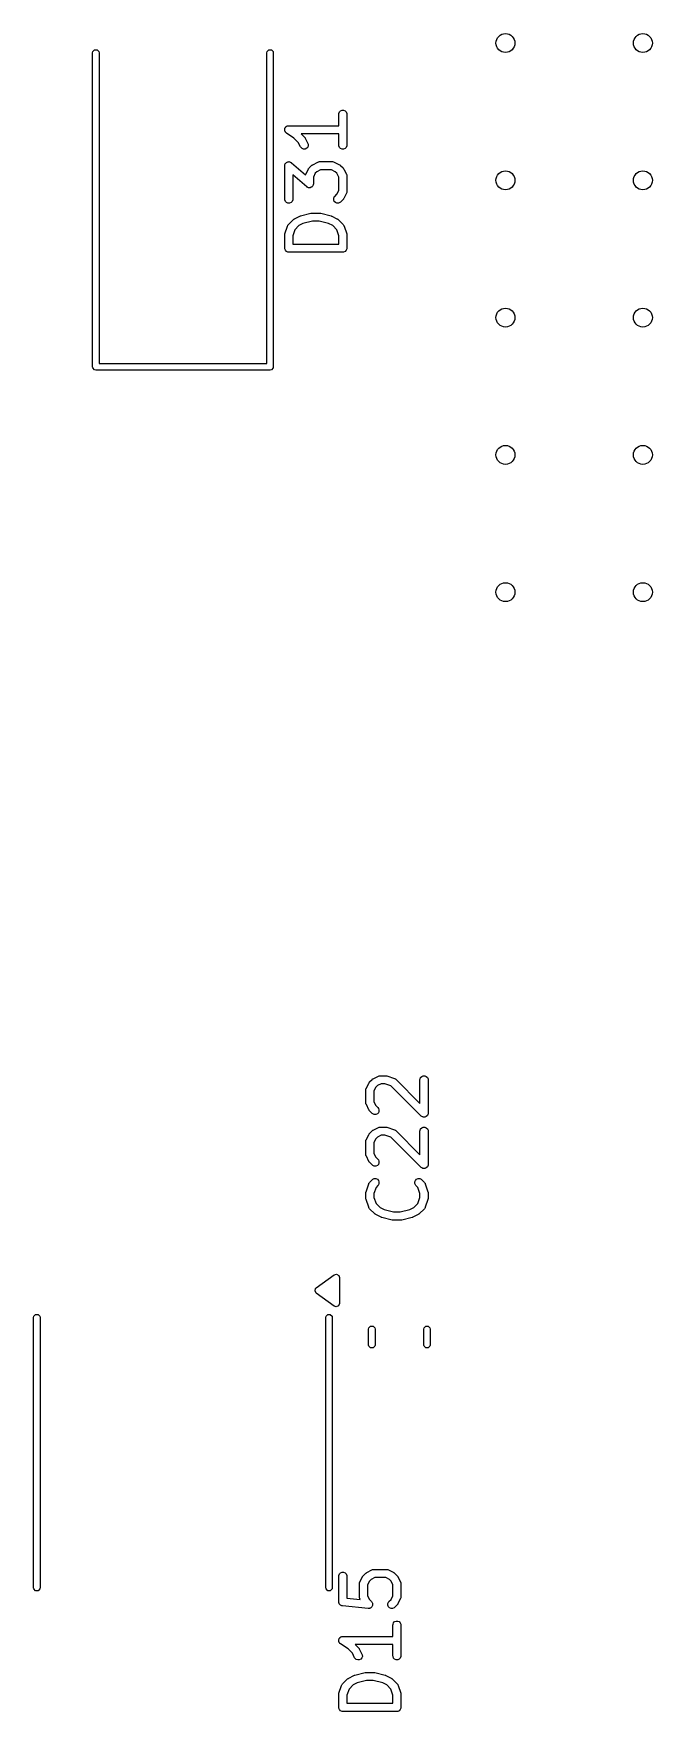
# Model space of a CAD drawing. Extents: x 4.06 to 6.9, y -6.15 to -1.3.
# Drawn here: x 5.049 to 5.499, y -6.035 to -4.813 of the extents above; entities that cross this region are included whole.
import ezdxf

# ---------------------------------------------------------------- set-up
doc = ezdxf.new("R2010")
doc.units = 0
doc.header["$MEASUREMENT"] = 0
doc.layers.add('BLACK', color=7, linetype='CONTINUOUS')

msp = doc.modelspace()

# ---------------------------------------------------------------- linework, layer by layer
at = {"layer": 'BLACK', "linetype": 'CONTINUOUS'}
for p, q in [((5.0917, -4.8268), (5.0919, -4.8259)), ((5.0917, -5.0555), (5.0917, -4.8268)), ((5.0919, -4.8259), (5.0932, -4.8246)), ((5.0932, -4.8246), (5.095, -4.8246)), ((5.095, -4.8246), (5.0963, -4.8259)), ((5.0963, -4.8259), (5.0965, -4.8268)), ((5.0965, -4.8268), (5.0965, -5.0531)), ((5.2185, -4.8268), (5.2187, -4.8259)), ((5.2185, -5.0531), (5.2185, -4.8268)), ((5.2187, -4.8259), (5.22, -4.8246)), ((5.22, -4.8246), (5.2218, -4.8246)), ((5.2218, -4.8246), (5.223, -4.8259)), ((5.223, -4.8259), (5.2232, -4.8268)), ((5.2232, -4.8268), (5.2232, -5.0555)), ((5.2709, -4.871), (5.2714, -4.8699)), ((5.2709, -4.8716), (5.2709, -4.871)), ((5.2709, -4.8799), (5.2709, -4.8716)), ((5.2714, -4.8699), (5.2722, -4.8691)), ((5.2722, -4.8691), (5.2732, -4.8687)), ((5.2732, -4.8687), (5.2744, -4.8687)), ((5.2744, -4.8687), (5.2755, -4.8691)), ((5.2755, -4.8691), (5.2763, -4.8699)), ((5.2763, -4.8699), (5.2767, -4.871)), ((5.2767, -4.871), (5.2768, -4.8716)), ((5.2768, -4.8716), (5.2768, -4.8941)), ((5.2315, -4.8823), (5.2317, -4.882)), ((5.2315, -4.8825), (5.2315, -4.8823)), ((5.2315, -4.8828), (5.2315, -4.8825)), ((5.2315, -4.8831), (5.2315, -4.8828)), ((5.2315, -4.8834), (5.2315, -4.8831)), ((5.2317, -4.8837), (5.2315, -4.8834)), ((5.2317, -4.8817), (5.2319, -4.8815)), ((5.2317, -4.882), (5.2317, -4.8817)), ((5.2317, -4.884), (5.2317, -4.8837)), ((5.2319, -4.8842), (5.2317, -4.884)), ((5.2319, -4.8815), (5.232, -4.8812)), ((5.232, -4.8845), (5.2319, -4.8842)), ((5.232, -4.8812), (5.2322, -4.881)), ((5.2322, -4.8847), (5.232, -4.8845)), ((5.2322, -4.881), (5.2324, -4.8807)), ((5.2324, -4.8849), (5.2322, -4.8847)), ((5.2324, -4.8807), (5.2326, -4.8806)), ((5.2328, -4.8853), (5.2324, -4.8849)), ((5.2326, -4.8806), (5.2328, -4.8804)), ((5.2328, -4.8804), (5.2331, -4.8803)), ((5.2382, -4.8889), (5.2328, -4.8853)), ((5.2328, -4.8853), (5.2328, -4.8853)), ((5.2328, -4.8853), (5.2328, -4.8853)), ((5.2328, -4.8853), (5.2328, -4.8853)), ((5.2331, -4.8803), (5.2333, -4.8801)), ((5.2333, -4.8801), (5.2336, -4.88)), ((5.2336, -4.88), (5.2339, -4.8799)), ((5.2339, -4.8799), (5.2344, -4.8799)), ((5.2344, -4.8799), (5.2344, -4.8799)), ((5.2344, -4.8799), (5.2344, -4.8799)), ((5.2344, -4.8799), (5.2344, -4.8799)), ((5.2344, -4.8799), (5.2709, -4.8799)), ((5.2709, -4.8858), (5.2434, -4.8858)), ((5.2434, -4.8858), (5.2459, -4.8882)), ((5.2459, -4.8882), (5.2461, -4.8885)), ((5.2461, -4.8885), (5.2461, -4.8885)), ((5.2461, -4.8885), (5.2462, -4.8886)), ((5.2462, -4.8886), (5.2463, -4.8887)), ((5.2463, -4.8887), (5.2463, -4.8888)), ((5.2463, -4.8888), (5.2465, -4.889)), ((5.2709, -4.8941), (5.2709, -4.8858)), ((5.2414, -4.8921), (5.2382, -4.8889)), ((5.243, -4.8954), (5.2414, -4.8921)), ((5.2434, -4.8959), (5.243, -4.8954)), ((5.2442, -4.8966), (5.2434, -4.8959)), ((5.2453, -4.897), (5.2442, -4.8966)), ((5.2465, -4.8969), (5.2453, -4.897)), ((5.2465, -4.889), (5.2483, -4.8928)), ((5.2475, -4.8964), (5.2465, -4.8969)), ((5.2483, -4.8955), (5.2475, -4.8964)), ((5.2483, -4.8928), (5.2485, -4.8933)), ((5.2486, -4.8944), (5.2483, -4.8955)), ((5.2485, -4.8933), (5.2486, -4.8944)), ((5.2709, -4.8947), (5.2709, -4.8941)), ((5.2714, -4.8957), (5.2709, -4.8947)), ((5.2722, -4.8965), (5.2714, -4.8957)), ((5.2732, -4.897), (5.2722, -4.8965)), ((5.2744, -4.897), (5.2732, -4.897)), ((5.2755, -4.8965), (5.2744, -4.897)), ((5.2763, -4.8957), (5.2755, -4.8965)), ((5.2767, -4.8947), (5.2763, -4.8957)), ((5.2768, -4.8941), (5.2767, -4.8947)), ((5.2315, -4.9085), (5.2317, -4.9081)), ((5.2315, -4.9086), (5.2315, -4.9085)), ((5.2315, -4.9087), (5.2315, -4.9086)), ((5.2315, -4.9088), (5.2315, -4.9087)), ((5.2315, -4.9091), (5.2315, -4.9088)), ((5.2315, -4.9334), (5.2315, -4.9091)), ((5.2317, -4.9081), (5.2319, -4.9076)), ((5.2319, -4.9075), (5.232, -4.9074)), ((5.2319, -4.9076), (5.2319, -4.9075)), ((5.232, -4.9074), (5.2323, -4.9071)), ((5.2323, -4.9071), (5.2326, -4.9067)), ((5.2326, -4.9067), (5.2327, -4.9067)), ((5.2327, -4.9067), (5.2328, -4.9066)), ((5.2328, -4.9066), (5.2332, -4.9064)), ((5.2332, -4.9064), (5.2337, -4.9062)), ((5.2337, -4.9062), (5.2338, -4.9062)), ((5.2338, -4.9062), (5.2339, -4.9062)), ((5.2339, -4.9062), (5.2343, -4.9062)), ((5.2343, -4.9062), (5.2348, -4.9061)), ((5.2348, -4.9061), (5.2349, -4.9062)), ((5.2349, -4.9062), (5.235, -4.9062)), ((5.235, -4.9062), (5.2355, -4.9064)), ((5.2355, -4.9064), (5.2359, -4.9065)), ((5.2359, -4.9065), (5.236, -4.9066)), ((5.236, -4.9066), (5.2361, -4.9066)), ((5.2361, -4.9066), (5.2361, -4.9067)), ((5.2361, -4.9067), (5.2364, -4.9069)), ((5.2364, -4.9069), (5.2466, -4.9158)), ((5.2468, -4.9153), (5.2487, -4.9115)), ((5.2487, -4.9115), (5.2488, -4.9113)), ((5.2488, -4.9113), (5.2489, -4.9112)), ((5.2489, -4.9111), (5.249, -4.911)), ((5.2489, -4.9112), (5.2489, -4.9111)), ((5.249, -4.911), (5.2492, -4.9107)), ((5.249, -4.911), (5.249, -4.911)), ((5.2492, -4.9107), (5.2511, -4.9089)), ((5.2511, -4.9089), (5.2513, -4.9087)), ((5.2513, -4.9087), (5.2514, -4.9086)), ((5.2514, -4.9086), (5.2515, -4.9086)), ((5.2515, -4.9086), (5.2515, -4.9085)), ((5.2515, -4.9085), (5.2516, -4.9085)), ((5.2516, -4.9085), (5.2519, -4.9083)), ((5.2519, -4.9083), (5.2556, -4.9064)), ((5.2576, -4.912), (5.2549, -4.9134)), ((5.2556, -4.9064), (5.2562, -4.9062)), ((5.2562, -4.9062), (5.2563, -4.9062)), ((5.2563, -4.9062), (5.2564, -4.9062)), ((5.2564, -4.9062), (5.2569, -4.9061)), ((5.2569, -4.9061), (5.2663, -4.9061)), ((5.2656, -4.912), (5.2576, -4.912)), ((5.2683, -4.9134), (5.2656, -4.912)), ((5.2663, -4.9061), (5.2669, -4.9062)), ((5.2669, -4.9062), (5.267, -4.9062)), ((5.267, -4.9062), (5.2671, -4.9062)), ((5.2671, -4.9062), (5.2676, -4.9064)), ((5.2676, -4.9064), (5.2714, -4.9083)), ((5.2714, -4.9083), (5.2716, -4.9085)), ((5.2716, -4.9085), (5.2717, -4.9085)), ((5.2717, -4.9085), (5.2718, -4.9086)), ((5.2718, -4.9086), (5.2719, -4.9086)), ((5.2719, -4.9086), (5.2719, -4.9087)), ((5.2719, -4.9087), (5.2722, -4.9089)), ((5.2722, -4.9089), (5.274, -4.9107)), ((5.274, -4.9107), (5.2742, -4.911)), ((5.2742, -4.911), (5.2743, -4.911)), ((5.2743, -4.911), (5.2743, -4.9111)), ((5.2743, -4.9111), (5.2744, -4.9112)), ((5.2744, -4.9112), (5.2744, -4.9113)), ((5.2744, -4.9113), (5.2746, -4.9115)), ((5.2746, -4.9115), (5.2765, -4.9153)), ((5.2475, -4.9244), (5.2374, -4.9156)), ((5.2374, -4.9156), (5.2374, -4.9334)), ((5.2466, -4.9158), (5.2468, -4.9153)), ((5.2477, -4.9246), (5.2475, -4.9244)), ((5.2478, -4.9247), (5.2477, -4.9246)), ((5.2479, -4.9247), (5.2478, -4.9247)), ((5.248, -4.9248), (5.2479, -4.9247)), ((5.2484, -4.9249), (5.248, -4.9248)), ((5.2489, -4.9251), (5.2484, -4.9249)), ((5.249, -4.9251), (5.2489, -4.9251)), ((5.2491, -4.9251), (5.249, -4.9251)), ((5.2495, -4.9251), (5.2491, -4.9251)), ((5.25, -4.9251), (5.2495, -4.9251)), ((5.2501, -4.9251), (5.25, -4.9251)), ((5.2502, -4.925), (5.2501, -4.9251)), ((5.2506, -4.9248), (5.2502, -4.925)), ((5.2511, -4.9247), (5.2506, -4.9248)), ((5.2512, -4.9246), (5.2511, -4.9247)), ((5.2516, -4.9242), (5.2512, -4.9245)), ((5.2512, -4.9245), (5.2512, -4.9246)), ((5.2519, -4.9238), (5.2516, -4.9242)), ((5.252, -4.9237), (5.2519, -4.9237)), ((5.2519, -4.9237), (5.2519, -4.9238)), ((5.2522, -4.9232), (5.252, -4.9237)), ((5.2523, -4.9228), (5.2522, -4.9232)), ((5.2524, -4.9226), (5.2523, -4.9226)), ((5.2523, -4.9226), (5.2523, -4.9228)), ((5.2537, -4.9146), (5.2524, -4.9173)), ((5.2524, -4.9173), (5.2524, -4.9222)), ((5.2524, -4.9222), (5.2524, -4.9225)), ((5.2524, -4.9225), (5.2524, -4.9226)), ((5.2549, -4.9134), (5.2537, -4.9146)), ((5.2695, -4.9146), (5.2683, -4.9134)), ((5.2709, -4.9173), (5.2695, -4.9146)), ((5.2709, -4.9271), (5.2709, -4.9173)), ((5.2765, -4.9153), (5.2767, -4.9158)), ((5.2767, -4.9158), (5.2767, -4.9159)), ((5.2767, -4.9159), (5.2767, -4.916)), ((5.2767, -4.916), (5.2768, -4.9166)), ((5.2768, -4.9166), (5.2768, -4.9278)), ((5.2315, -4.934), (5.2315, -4.9334)), ((5.232, -4.9351), (5.2315, -4.934)), ((5.2328, -4.9359), (5.232, -4.9351)), ((5.2339, -4.9363), (5.2328, -4.9359)), ((5.235, -4.9363), (5.2339, -4.9363)), ((5.2361, -4.9359), (5.235, -4.9363)), ((5.2369, -4.9351), (5.2361, -4.9359)), ((5.2373, -4.934), (5.2369, -4.9351)), ((5.2374, -4.9334), (5.2373, -4.934)), ((5.2672, -4.9329), (5.2676, -4.9318)), ((5.2672, -4.934), (5.2672, -4.9329)), ((5.2676, -4.9351), (5.2672, -4.934)), ((5.2676, -4.9318), (5.268, -4.9314)), ((5.2684, -4.9359), (5.2676, -4.9351)), ((5.268, -4.9314), (5.2695, -4.9298)), ((5.2695, -4.9363), (5.2684, -4.9359)), ((5.2695, -4.9298), (5.2709, -4.9271)), ((5.2706, -4.9363), (5.2695, -4.9363)), ((5.2717, -4.9359), (5.2706, -4.9363)), ((5.2722, -4.9355), (5.2717, -4.9359)), ((5.274, -4.9337), (5.2722, -4.9355)), ((5.2742, -4.9334), (5.274, -4.9337)), ((5.2743, -4.9334), (5.2742, -4.9334)), ((5.2744, -4.9332), (5.2743, -4.9333)), ((5.2743, -4.9333), (5.2743, -4.9334)), ((5.2746, -4.9329), (5.2744, -4.9331)), ((5.2744, -4.9331), (5.2744, -4.9332)), ((5.2765, -4.9291), (5.2746, -4.9329)), ((5.2767, -4.9286), (5.2765, -4.9291)), ((5.2768, -4.9278), (5.2767, -4.9284)), ((5.2767, -4.9284), (5.2767, -4.9285)), ((5.2767, -4.9285), (5.2767, -4.9286)), ((5.2342, -4.952), (5.238, -4.9482)), ((5.238, -4.9482), (5.2382, -4.948)), ((5.2382, -4.948), (5.2383, -4.948)), ((5.2383, -4.948), (5.2383, -4.9479)), ((5.2383, -4.9479), (5.2384, -4.9479)), ((5.2384, -4.9479), (5.2385, -4.9478)), ((5.2385, -4.9478), (5.2387, -4.9477)), ((5.2387, -4.9477), (5.2425, -4.9458)), ((5.2425, -4.9458), (5.2425, -4.9458)), ((5.2425, -4.9458), (5.2426, -4.9458)), ((5.2426, -4.9458), (5.2428, -4.9457)), ((5.2428, -4.9457), (5.243, -4.9456)), ((5.243, -4.9456), (5.2431, -4.9456)), ((5.2431, -4.9456), (5.2506, -4.9437)), ((5.2431, -4.9456), (5.2431, -4.9456)), ((5.2517, -4.9495), (5.2448, -4.9512)), ((5.2506, -4.9437), (5.2507, -4.9437)), ((5.2507, -4.9437), (5.2507, -4.9437)), ((5.2507, -4.9437), (5.251, -4.9437)), ((5.251, -4.9437), (5.2512, -4.9436)), ((5.2512, -4.9436), (5.2512, -4.9436)), ((5.2512, -4.9436), (5.2513, -4.9436)), ((5.2513, -4.9436), (5.2569, -4.9436)), ((5.2566, -4.9495), (5.2517, -4.9495)), ((5.2634, -4.9512), (5.2566, -4.9495)), ((5.2569, -4.9436), (5.257, -4.9436)), ((5.257, -4.9436), (5.2571, -4.9436)), ((5.2571, -4.9436), (5.2573, -4.9437)), ((5.2573, -4.9437), (5.2575, -4.9437)), ((5.2575, -4.9437), (5.2576, -4.9437)), ((5.2576, -4.9437), (5.2577, -4.9437)), ((5.2577, -4.9437), (5.2652, -4.9456)), ((5.2652, -4.9456), (5.2652, -4.9456)), ((5.2652, -4.9456), (5.2652, -4.9456)), ((5.2652, -4.9456), (5.2655, -4.9457)), ((5.2655, -4.9457), (5.2657, -4.9458)), ((5.2657, -4.9458), (5.2657, -4.9458)), ((5.2657, -4.9458), (5.2658, -4.9458)), ((5.2658, -4.9458), (5.2695, -4.9477)), ((5.2695, -4.9477), (5.2698, -4.9478)), ((5.2698, -4.9478), (5.2698, -4.9479)), ((5.2698, -4.9479), (5.2699, -4.9479)), ((5.2699, -4.9479), (5.27, -4.948)), ((5.27, -4.948), (5.27, -4.948)), ((5.27, -4.948), (5.2703, -4.9482)), ((5.2703, -4.9482), (5.274, -4.952)), ((5.2315, -4.9591), (5.2316, -4.959)), ((5.2315, -4.9592), (5.2315, -4.9591)), ((5.2315, -4.9593), (5.2315, -4.9592)), ((5.2315, -4.9594), (5.2315, -4.9593)), ((5.2315, -4.9597), (5.2315, -4.9594)), ((5.2315, -4.9691), (5.2315, -4.9597)), ((5.2316, -4.9588), (5.2335, -4.9531)), ((5.2316, -4.959), (5.2316, -4.9588)), ((5.2335, -4.9531), (5.2338, -4.9526)), ((5.2338, -4.9525), (5.2339, -4.9524)), ((5.2338, -4.9526), (5.2338, -4.9525)), ((5.2339, -4.9524), (5.2342, -4.952)), ((5.2389, -4.9557), (5.2374, -4.9602)), ((5.2374, -4.9602), (5.2374, -4.9661)), ((5.2418, -4.9527), (5.2389, -4.9557)), ((5.2448, -4.9512), (5.2418, -4.9527)), ((5.2664, -4.9527), (5.2634, -4.9512)), ((5.2694, -4.9557), (5.2664, -4.9527)), ((5.2709, -4.9602), (5.2694, -4.9557)), ((5.2709, -4.9661), (5.2709, -4.9602)), ((5.274, -4.952), (5.2744, -4.9524)), ((5.2744, -4.9524), (5.2744, -4.9525)), ((5.2744, -4.9525), (5.2745, -4.9526)), ((5.2745, -4.9526), (5.2747, -4.9531)), ((5.2747, -4.9531), (5.2766, -4.9588)), ((5.2766, -4.9588), (5.2767, -4.959)), ((5.2767, -4.959), (5.2767, -4.9591)), ((5.2767, -4.9591), (5.2767, -4.9592)), ((5.2767, -4.9592), (5.2767, -4.9593)), ((5.2767, -4.9593), (5.2767, -4.9594)), ((5.2767, -4.9594), (5.2768, -4.9597)), ((5.2768, -4.9597), (5.2768, -4.9691)), ((5.2315, -4.9696), (5.2315, -4.9691)), ((5.232, -4.9707), (5.2315, -4.9696)), ((5.2328, -4.9715), (5.232, -4.9707)), ((5.2339, -4.972), (5.2328, -4.9715)), ((5.2344, -4.972), (5.2339, -4.972)), ((5.2738, -4.972), (5.2344, -4.972)), ((5.2374, -4.9661), (5.2709, -4.9661)), ((5.2744, -4.972), (5.2738, -4.972)), ((5.2755, -4.9715), (5.2744, -4.972)), ((5.2763, -4.9707), (5.2755, -4.9715)), ((5.2767, -4.9696), (5.2763, -4.9707)), ((5.2768, -4.9691), (5.2767, -4.9696)), ((5.0919, -5.0564), (5.0917, -5.0555)), ((5.0932, -5.0577), (5.0919, -5.0564)), ((5.0941, -5.0579), (5.0932, -5.0577)), ((5.2209, -5.0579), (5.0941, -5.0579)), ((5.0965, -5.0531), (5.2185, -5.0531)), ((5.2218, -5.0577), (5.2209, -5.0579)), ((5.223, -5.0564), (5.2218, -5.0577)), ((5.2232, -5.0555), (5.223, -5.0564)), ((5.2959, -5.5741), (5.2997, -5.5722)), ((5.2997, -5.5722), (5.3002, -5.572)), ((5.3002, -5.572), (5.3003, -5.572)), ((5.3003, -5.572), (5.3004, -5.5719)), ((5.3004, -5.5719), (5.301, -5.5719)), ((5.301, -5.5719), (5.3047, -5.5719)), ((5.3047, -5.5719), (5.305, -5.5719)), ((5.305, -5.5719), (5.3051, -5.5719)), ((5.3051, -5.5719), (5.3052, -5.5719)), ((5.3052, -5.5719), (5.3053, -5.5719)), ((5.3053, -5.5719), (5.3054, -5.572)), ((5.3054, -5.572), (5.3057, -5.572)), ((5.3057, -5.572), (5.3113, -5.5739)), ((5.33, -5.5743), (5.3304, -5.5732)), ((5.3304, -5.5732), (5.3312, -5.5724)), ((5.3312, -5.5724), (5.3323, -5.5719)), ((5.3323, -5.5719), (5.3334, -5.5719)), ((5.3334, -5.5719), (5.3345, -5.5724)), ((5.3345, -5.5724), (5.3353, -5.5732)), ((5.3353, -5.5732), (5.3358, -5.5743)), ((5.2905, -5.5823), (5.2906, -5.5817)), ((5.2905, -5.5917), (5.2905, -5.5823)), ((5.2906, -5.5815), (5.2909, -5.581)), ((5.2906, -5.5817), (5.2906, -5.5815)), ((5.2906, -5.5817), (5.2906, -5.5817)), ((5.2909, -5.581), (5.2927, -5.5773)), ((5.2927, -5.5773), (5.2929, -5.577)), ((5.2929, -5.577), (5.2929, -5.5769)), ((5.2929, -5.5769), (5.293, -5.5769)), ((5.293, -5.5768), (5.2931, -5.5767)), ((5.293, -5.5769), (5.293, -5.5768)), ((5.2931, -5.5767), (5.2933, -5.5765)), ((5.2933, -5.5765), (5.2952, -5.5746)), ((5.2952, -5.5746), (5.2954, -5.5744)), ((5.2954, -5.5744), (5.2955, -5.5743)), ((5.2954, -5.5744), (5.2954, -5.5744)), ((5.2955, -5.5743), (5.2956, -5.5742)), ((5.2956, -5.5742), (5.2957, -5.5742)), ((5.2957, -5.5742), (5.2959, -5.5741)), ((5.2978, -5.5803), (5.2964, -5.583)), ((5.2964, -5.583), (5.2964, -5.591)), ((5.299, -5.5791), (5.2978, -5.5803)), ((5.3017, -5.5778), (5.299, -5.5791)), ((5.3043, -5.5778), (5.3017, -5.5778)), ((5.3088, -5.5793), (5.3043, -5.5778)), ((5.3308, -5.6013), (5.3088, -5.5793)), ((5.3113, -5.5739), (5.3118, -5.5741)), ((5.3118, -5.5741), (5.3119, -5.5742)), ((5.3119, -5.5742), (5.312, -5.5742)), ((5.312, -5.5742), (5.3125, -5.5746)), ((5.3125, -5.5746), (5.3299, -5.5921)), ((5.3299, -5.5748), (5.33, -5.5743)), ((5.3299, -5.5921), (5.3299, -5.5748)), ((5.3358, -5.5743), (5.3358, -5.5748)), ((5.3358, -5.5748), (5.3358, -5.5992)), ((5.2906, -5.5923), (5.2905, -5.5917)), ((5.2906, -5.5924), (5.2906, -5.5923)), ((5.2906, -5.5925), (5.2906, -5.5924)), ((5.2909, -5.593), (5.2906, -5.5925)), ((5.2927, -5.5968), (5.2909, -5.593)), ((5.2929, -5.597), (5.2927, -5.5968)), ((5.2929, -5.5971), (5.2929, -5.597)), ((5.293, -5.5972), (5.2929, -5.5971)), ((5.293, -5.5973), (5.293, -5.5972)), ((5.2931, -5.5973), (5.293, -5.5973)), ((5.2933, -5.5975), (5.2931, -5.5973)), ((5.2952, -5.5994), (5.2933, -5.5975)), ((5.2964, -5.591), (5.2978, -5.5937)), ((5.2978, -5.5937), (5.2993, -5.5952)), ((5.2993, -5.5952), (5.2997, -5.5957)), ((5.2997, -5.5957), (5.3001, -5.5967)), ((5.3001, -5.5967), (5.3001, -5.5979)), ((5.2956, -5.5998), (5.2952, -5.5994)), ((5.2967, -5.6002), (5.2956, -5.5998)), ((5.2959, -5.6116), (5.2997, -5.6097)), ((5.2978, -5.6002), (5.2967, -5.6002)), ((5.2989, -5.5998), (5.2978, -5.6002)), ((5.2997, -5.599), (5.2989, -5.5998)), ((5.3001, -5.5979), (5.2997, -5.599)), ((5.2997, -5.6097), (5.3002, -5.6095)), ((5.3002, -5.6095), (5.3003, -5.6095)), ((5.3003, -5.6095), (5.3004, -5.6094)), ((5.3004, -5.6094), (5.301, -5.6094)), ((5.301, -5.6094), (5.3047, -5.6094)), ((5.3047, -5.6094), (5.305, -5.6094)), ((5.305, -5.6094), (5.3051, -5.6094)), ((5.3051, -5.6094), (5.3052, -5.6094)), ((5.3052, -5.6094), (5.3053, -5.6094)), ((5.3053, -5.6094), (5.3054, -5.6095)), ((5.3054, -5.6095), (5.3057, -5.6095)), ((5.3057, -5.6095), (5.3113, -5.6114)), ((5.3304, -5.6107), (5.3312, -5.6099)), ((5.3312, -5.6017), (5.3308, -5.6013)), ((5.332, -5.602), (5.3312, -5.6017)), ((5.3312, -5.6099), (5.3323, -5.6094)), ((5.3323, -5.6021), (5.332, -5.602)), ((5.3334, -5.6021), (5.3323, -5.6021)), ((5.3323, -5.6021), (5.3323, -5.6021)), ((5.3323, -5.6094), (5.3334, -5.6094)), ((5.3345, -5.6017), (5.3334, -5.6021)), ((5.3334, -5.6094), (5.3345, -5.6099)), ((5.3353, -5.6008), (5.3345, -5.6017)), ((5.3345, -5.6099), (5.3353, -5.6107)), ((5.3356, -5.6001), (5.3353, -5.6008)), ((5.3358, -5.5998), (5.3356, -5.6001)), ((5.3358, -5.5992), (5.3358, -5.5998)), ((5.2905, -5.6198), (5.2906, -5.6192)), ((5.2905, -5.6292), (5.2905, -5.6198)), ((5.2906, -5.619), (5.2909, -5.6185)), ((5.2906, -5.6191), (5.2906, -5.619)), ((5.2906, -5.6192), (5.2906, -5.6191)), ((5.2909, -5.6185), (5.2927, -5.6148)), ((5.2927, -5.6148), (5.2929, -5.6145)), ((5.2929, -5.6144), (5.293, -5.6143)), ((5.2929, -5.6145), (5.2929, -5.6144)), ((5.293, -5.6143), (5.2931, -5.6142)), ((5.293, -5.6143), (5.293, -5.6143)), ((5.2931, -5.6142), (5.2933, -5.614)), ((5.2933, -5.614), (5.2952, -5.6121)), ((5.2952, -5.6121), (5.2954, -5.6119)), ((5.2954, -5.6119), (5.2955, -5.6118)), ((5.2954, -5.6119), (5.2954, -5.6119)), ((5.2955, -5.6118), (5.2956, -5.6117)), ((5.2956, -5.6117), (5.2957, -5.6117)), ((5.2957, -5.6117), (5.2959, -5.6116)), ((5.2978, -5.6178), (5.2964, -5.6205)), ((5.2964, -5.6205), (5.2964, -5.6285)), ((5.299, -5.6166), (5.2978, -5.6178)), ((5.3017, -5.6153), (5.299, -5.6166)), ((5.3043, -5.6153), (5.3017, -5.6153)), ((5.3088, -5.6168), (5.3043, -5.6153)), ((5.3308, -5.6388), (5.3088, -5.6168)), ((5.3113, -5.6114), (5.3118, -5.6116)), ((5.3118, -5.6116), (5.3119, -5.6117)), ((5.3119, -5.6117), (5.312, -5.6117)), ((5.312, -5.6117), (5.3125, -5.6121)), ((5.3125, -5.6121), (5.3299, -5.6296)), ((5.3299, -5.6123), (5.33, -5.6117)), ((5.3299, -5.6296), (5.3299, -5.6123)), ((5.33, -5.6117), (5.3304, -5.6107)), ((5.3353, -5.6107), (5.3358, -5.6117)), ((5.3358, -5.6117), (5.3358, -5.6123)), ((5.3358, -5.6123), (5.3358, -5.6367)), ((5.2906, -5.6298), (5.2905, -5.6292)), ((5.2906, -5.6299), (5.2906, -5.6298)), ((5.2906, -5.63), (5.2906, -5.6299)), ((5.2909, -5.6305), (5.2906, -5.63)), ((5.2927, -5.6343), (5.2909, -5.6305)), ((5.2929, -5.6345), (5.2927, -5.6343)), ((5.2964, -5.6285), (5.2978, -5.6312)), ((5.2978, -5.6312), (5.2993, -5.6327)), ((5.2993, -5.6327), (5.2997, -5.6332)), ((5.2997, -5.6332), (5.3001, -5.6342)), ((5.3001, -5.6342), (5.3001, -5.6354)), ((5.2929, -5.6346), (5.2929, -5.6345)), ((5.293, -5.6347), (5.2929, -5.6346)), ((5.293, -5.6348), (5.293, -5.6347)), ((5.2931, -5.6348), (5.293, -5.6348)), ((5.2933, -5.635), (5.2931, -5.6348)), ((5.2952, -5.6369), (5.2933, -5.635)), ((5.2956, -5.6373), (5.2952, -5.6369)), ((5.2967, -5.6377), (5.2956, -5.6373)), ((5.2978, -5.6377), (5.2967, -5.6377)), ((5.2989, -5.6373), (5.2978, -5.6377)), ((5.2997, -5.6365), (5.2989, -5.6373)), ((5.3001, -5.6354), (5.2997, -5.6365)), ((5.3312, -5.6391), (5.3308, -5.6388)), ((5.332, -5.6395), (5.3312, -5.6391)), ((5.3323, -5.6396), (5.332, -5.6395)), ((5.3334, -5.6396), (5.3323, -5.6396)), ((5.3323, -5.6396), (5.3323, -5.6396)), ((5.3345, -5.6391), (5.3334, -5.6396)), ((5.3353, -5.6383), (5.3345, -5.6391)), ((5.3356, -5.6376), (5.3353, -5.6383)), ((5.3358, -5.6373), (5.3356, -5.6376)), ((5.3358, -5.6367), (5.3358, -5.6373)), ((5.2905, -5.6573), (5.2906, -5.657)), ((5.2905, -5.6611), (5.2905, -5.6573)), ((5.2906, -5.6567), (5.2907, -5.6564)), ((5.2906, -5.6568), (5.2906, -5.6567)), ((5.2906, -5.6567), (5.2906, -5.6567)), ((5.2906, -5.6569), (5.2906, -5.6568)), ((5.2906, -5.657), (5.2906, -5.6569)), ((5.2907, -5.6564), (5.2926, -5.6508)), ((5.2926, -5.6508), (5.2928, -5.6502)), ((5.2928, -5.6502), (5.2929, -5.6501)), ((5.2929, -5.6501), (5.2933, -5.6496)), ((5.2929, -5.6501), (5.2929, -5.6501)), ((5.2933, -5.6496), (5.2952, -5.6477)), ((5.2952, -5.6477), (5.2956, -5.6474)), ((5.2956, -5.6474), (5.2967, -5.6469)), ((5.298, -5.6533), (5.2964, -5.6578)), ((5.2964, -5.6578), (5.2964, -5.6606)), ((5.2967, -5.6469), (5.2978, -5.6469)), ((5.2978, -5.6469), (5.2989, -5.6474)), ((5.2993, -5.6519), (5.298, -5.6533)), ((5.2989, -5.6474), (5.2997, -5.6482)), ((5.2997, -5.6515), (5.2993, -5.6519)), ((5.2997, -5.6482), (5.3001, -5.6492)), ((5.3001, -5.6504), (5.2997, -5.6515)), ((5.3001, -5.6492), (5.3001, -5.6504)), ((5.3262, -5.6492), (5.3267, -5.6482)), ((5.3262, -5.6504), (5.3262, -5.6492)), ((5.3267, -5.6515), (5.3262, -5.6504)), ((5.3267, -5.6482), (5.3275, -5.6474)), ((5.327, -5.6519), (5.3267, -5.6515)), ((5.3284, -5.6533), (5.327, -5.6519)), ((5.3275, -5.6474), (5.3285, -5.6469)), ((5.3299, -5.6578), (5.3284, -5.6533)), ((5.3285, -5.6469), (5.3297, -5.6469)), ((5.3297, -5.6469), (5.3308, -5.6474)), ((5.3299, -5.6606), (5.3299, -5.6578)), ((5.3308, -5.6474), (5.3312, -5.6477)), ((5.3312, -5.6477), (5.3331, -5.6496)), ((5.3331, -5.6496), (5.3334, -5.6501)), ((5.3334, -5.6501), (5.3335, -5.6501)), ((5.3335, -5.6501), (5.3336, -5.6502)), ((5.3336, -5.6502), (5.3338, -5.6508)), ((5.3338, -5.6508), (5.3357, -5.6564)), ((5.3357, -5.6564), (5.3357, -5.6567)), ((5.3357, -5.6567), (5.3358, -5.6567)), ((5.3358, -5.6567), (5.3358, -5.6568)), ((5.3358, -5.6568), (5.3358, -5.6569)), ((5.3358, -5.6569), (5.3358, -5.657)), ((5.3358, -5.657), (5.3358, -5.6573)), ((5.3358, -5.6573), (5.3358, -5.6611)), ((5.2906, -5.6614), (5.2905, -5.6611)), ((5.2906, -5.6615), (5.2906, -5.6614)), ((5.2906, -5.6614), (5.2906, -5.6614)), ((5.2906, -5.6616), (5.2906, -5.6615)), ((5.2906, -5.6617), (5.2906, -5.6616)), ((5.2907, -5.662), (5.2906, -5.6617)), ((5.2926, -5.6676), (5.2907, -5.662)), ((5.2928, -5.6682), (5.2926, -5.6676)), ((5.2929, -5.6682), (5.2928, -5.6682)), ((5.2929, -5.6683), (5.2929, -5.6682)), ((5.2933, -5.6688), (5.2929, -5.6683)), ((5.297, -5.6725), (5.2933, -5.6688)), ((5.2964, -5.6606), (5.298, -5.6651)), ((5.298, -5.6651), (5.3009, -5.668)), ((5.3009, -5.668), (5.3039, -5.6695)), ((5.3039, -5.6695), (5.3107, -5.6712)), ((5.3156, -5.6712), (5.3225, -5.6695)), ((5.3225, -5.6695), (5.3255, -5.668)), ((5.3255, -5.668), (5.3284, -5.6651)), ((5.3284, -5.6651), (5.3299, -5.6606)), ((5.3331, -5.6688), (5.3293, -5.6725)), ((5.3334, -5.6683), (5.3331, -5.6688)), ((5.3335, -5.6682), (5.3334, -5.6683)), ((5.3336, -5.6682), (5.3335, -5.6682)), ((5.3338, -5.6676), (5.3336, -5.6682)), ((5.3357, -5.662), (5.3338, -5.6676)), ((5.3358, -5.6616), (5.3357, -5.6617)), ((5.3357, -5.6617), (5.3357, -5.662)), ((5.3358, -5.6611), (5.3358, -5.6614)), ((5.3358, -5.6614), (5.3358, -5.6614)), ((5.3358, -5.6614), (5.3358, -5.6615)), ((5.3358, -5.6615), (5.3358, -5.6616)), ((5.2973, -5.6727), (5.297, -5.6725)), ((5.2973, -5.6728), (5.2973, -5.6727)), ((5.2974, -5.6728), (5.2973, -5.6728)), ((5.2975, -5.6729), (5.2974, -5.6728)), ((5.2976, -5.6729), (5.2975, -5.6729)), ((5.2978, -5.6731), (5.2976, -5.6729)), ((5.3016, -5.675), (5.2978, -5.6731)), ((5.3019, -5.6751), (5.3016, -5.675)), ((5.3016, -5.675), (5.3016, -5.675)), ((5.3016, -5.675), (5.3016, -5.675)), ((5.3021, -5.6752), (5.3019, -5.6751)), ((5.3022, -5.6752), (5.3021, -5.6752)), ((5.3021, -5.6752), (5.3021, -5.6752)), ((5.3097, -5.6771), (5.3022, -5.6752)), ((5.3098, -5.6771), (5.3097, -5.6771)), ((5.31, -5.6771), (5.3098, -5.6771)), ((5.3098, -5.6771), (5.3098, -5.6771)), ((5.3102, -5.6771), (5.31, -5.6771)), ((5.3103, -5.6771), (5.3102, -5.6771)), ((5.3104, -5.6771), (5.3103, -5.6771)), ((5.316, -5.6771), (5.3104, -5.6771)), ((5.3107, -5.6712), (5.3156, -5.6712)), ((5.3161, -5.6771), (5.316, -5.6771)), ((5.3164, -5.6771), (5.3161, -5.6771)), ((5.3161, -5.6771), (5.3161, -5.6771)), ((5.3166, -5.6771), (5.3164, -5.6771)), ((5.3167, -5.6771), (5.3166, -5.6771)), ((5.3166, -5.6771), (5.3166, -5.6771)), ((5.3242, -5.6752), (5.3167, -5.6771)), ((5.3243, -5.6752), (5.3242, -5.6752)), ((5.3245, -5.6751), (5.3243, -5.6752)), ((5.3243, -5.6752), (5.3243, -5.6752)), ((5.3248, -5.675), (5.3245, -5.6751)), ((5.3286, -5.6731), (5.3248, -5.675)), ((5.3248, -5.675), (5.3248, -5.675)), ((5.3248, -5.675), (5.3248, -5.675)), ((5.3288, -5.6729), (5.3286, -5.6731)), ((5.3289, -5.6729), (5.3288, -5.6729)), ((5.329, -5.6728), (5.3289, -5.6729)), ((5.3291, -5.6728), (5.329, -5.6728)), ((5.3293, -5.6725), (5.3291, -5.6727)), ((5.3291, -5.6727), (5.3291, -5.6728)), ((5.2545, -5.7264), (5.2675, -5.717)), ((5.2675, -5.717), (5.2693, -5.7166)), ((5.2693, -5.7166), (5.2708, -5.7175)), ((5.2708, -5.7175), (5.2713, -5.7189)), ((5.2713, -5.7189), (5.2713, -5.7378)), ((5.2536, -5.7287), (5.254, -5.727)), ((5.2545, -5.7303), (5.2536, -5.7287)), ((5.254, -5.727), (5.2545, -5.7264)), ((5.2675, -5.7397), (5.2545, -5.7303)), ((5.2689, -5.7402), (5.2675, -5.7397)), ((5.2706, -5.7395), (5.2689, -5.7402)), ((5.2713, -5.7378), (5.2706, -5.7395)), ((5.0488, -5.748), (5.049, -5.7471)), ((5.0488, -5.9449), (5.0488, -5.748)), ((5.049, -5.7471), (5.0503, -5.7458)), ((5.0503, -5.7458), (5.0521, -5.7458)), ((5.0521, -5.7458), (5.0534, -5.7471)), ((5.0534, -5.7471), (5.0535, -5.748)), ((5.0535, -5.748), (5.0535, -5.9449)), ((5.2614, -5.748), (5.2616, -5.7471)), ((5.2614, -5.9449), (5.2614, -5.748)), ((5.2616, -5.7471), (5.2629, -5.7458)), ((5.2629, -5.7458), (5.2647, -5.7458)), ((5.2647, -5.7458), (5.266, -5.7471)), ((5.266, -5.7471), (5.2661, -5.748)), ((5.2661, -5.748), (5.2661, -5.9449)), ((5.2925, -5.7565), (5.2927, -5.7556)), ((5.2925, -5.7681), (5.2925, -5.7565)), ((5.2927, -5.7556), (5.294, -5.7544)), ((5.294, -5.7544), (5.2958, -5.7544)), ((5.2958, -5.7544), (5.2971, -5.7556)), ((5.2971, -5.7556), (5.2972, -5.7565)), ((5.2972, -5.7565), (5.2972, -5.7681)), ((5.3327, -5.7565), (5.3329, -5.7556)), ((5.3327, -5.7681), (5.3327, -5.7565)), ((5.3329, -5.7556), (5.3341, -5.7544)), ((5.3341, -5.7544), (5.3359, -5.7544)), ((5.3359, -5.7544), (5.3372, -5.7556)), ((5.3372, -5.7556), (5.3374, -5.7565)), ((5.3374, -5.7565), (5.3374, -5.7681)), ((5.2927, -5.769), (5.2925, -5.7681)), ((5.2972, -5.7681), (5.2971, -5.769)), ((5.3329, -5.769), (5.3327, -5.7681)), ((5.3374, -5.7681), (5.3372, -5.769)), ((5.294, -5.7702), (5.2927, -5.769)), ((5.2958, -5.7702), (5.294, -5.7702)), ((5.2971, -5.769), (5.2958, -5.7702)), ((5.3341, -5.7702), (5.3329, -5.769)), ((5.3359, -5.7702), (5.3341, -5.7702)), ((5.3372, -5.769), (5.3359, -5.7702)), ((5.2709, -5.9359), (5.2714, -5.9348)), ((5.2709, -5.9364), (5.2709, -5.9359)), ((5.2709, -5.9552), (5.2709, -5.9364)), ((5.2714, -5.9348), (5.2722, -5.934)), ((5.2722, -5.934), (5.2732, -5.9335)), ((5.2732, -5.9335), (5.2744, -5.9335)), ((5.2744, -5.9335), (5.2755, -5.934)), ((5.2755, -5.934), (5.2763, -5.9348)), ((5.2763, -5.9348), (5.2767, -5.9359)), ((5.2767, -5.9359), (5.2768, -5.9364)), ((5.2768, -5.9364), (5.2768, -5.9525)), ((5.2862, -5.9407), (5.288, -5.937)), ((5.288, -5.937), (5.2882, -5.9368)), ((5.2882, -5.9367), (5.2883, -5.9366)), ((5.2882, -5.9368), (5.2882, -5.9367)), ((5.2883, -5.9366), (5.2884, -5.9365)), ((5.2884, -5.9365), (5.2886, -5.9362)), ((5.2884, -5.9365), (5.2884, -5.9365)), ((5.2886, -5.9362), (5.2905, -5.9344)), ((5.2905, -5.9344), (5.2907, -5.9342)), ((5.2907, -5.9342), (5.2907, -5.9341)), ((5.2907, -5.9341), (5.2908, -5.9341)), ((5.2908, -5.9341), (5.2909, -5.934)), ((5.2909, -5.934), (5.291, -5.934)), ((5.291, -5.934), (5.2912, -5.9338)), ((5.2912, -5.9338), (5.295, -5.9319)), ((5.2943, -5.9389), (5.2931, -5.9401)), ((5.297, -5.9375), (5.2943, -5.9389)), ((5.295, -5.9319), (5.2955, -5.9317)), ((5.2955, -5.9317), (5.2956, -5.9317)), ((5.2956, -5.9317), (5.2957, -5.9317)), ((5.2957, -5.9317), (5.2963, -5.9316)), ((5.2963, -5.9316), (5.3057, -5.9316)), ((5.305, -5.9375), (5.297, -5.9375)), ((5.3077, -5.9389), (5.305, -5.9375)), ((5.3057, -5.9316), (5.3063, -5.9317)), ((5.3063, -5.9317), (5.3064, -5.9317)), ((5.3064, -5.9317), (5.3065, -5.9317)), ((5.3065, -5.9317), (5.307, -5.9319)), ((5.307, -5.9319), (5.3108, -5.9338)), ((5.3089, -5.9401), (5.3077, -5.9389)), ((5.3108, -5.9338), (5.311, -5.934)), ((5.311, -5.934), (5.3111, -5.934)), ((5.3111, -5.934), (5.3112, -5.9341)), ((5.3112, -5.9341), (5.3112, -5.9341)), ((5.3112, -5.9341), (5.3113, -5.9342)), ((5.3113, -5.9342), (5.3115, -5.9344)), ((5.3115, -5.9344), (5.3134, -5.9362)), ((5.3134, -5.9362), (5.3136, -5.9365)), ((5.3136, -5.9365), (5.3136, -5.9365)), ((5.3136, -5.9365), (5.3137, -5.9366)), ((5.3137, -5.9366), (5.3138, -5.9367)), ((5.3138, -5.9367), (5.3138, -5.9368)), ((5.3138, -5.9368), (5.3139, -5.937)), ((5.3139, -5.937), (5.3158, -5.9407)), ((5.049, -5.9458), (5.0488, -5.9449)), ((5.0503, -5.9471), (5.049, -5.9458)), ((5.0521, -5.9471), (5.0503, -5.9471)), ((5.0534, -5.9458), (5.0521, -5.9471)), ((5.0535, -5.9449), (5.0534, -5.9458)), ((5.2616, -5.9458), (5.2614, -5.9449)), ((5.2629, -5.9471), (5.2616, -5.9458)), ((5.2647, -5.9471), (5.2629, -5.9471)), ((5.266, -5.9458), (5.2647, -5.9471)), ((5.2661, -5.9449), (5.266, -5.9458)), ((5.2859, -5.9415), (5.286, -5.9414)), ((5.2859, -5.9421), (5.2859, -5.9415)), ((5.2859, -5.9514), (5.2859, -5.9421)), ((5.2859, -5.952), (5.2859, -5.9514)), ((5.286, -5.9521), (5.2859, -5.952)), ((5.286, -5.9413), (5.2862, -5.9407)), ((5.286, -5.9414), (5.286, -5.9413)), ((5.286, -5.9522), (5.286, -5.9521)), ((5.2931, -5.9401), (5.2918, -5.9428)), ((5.2918, -5.9428), (5.2918, -5.9507)), ((5.2918, -5.9507), (5.2931, -5.9534)), ((5.3102, -5.9428), (5.3089, -5.9401)), ((5.3089, -5.9534), (5.3102, -5.9507)), ((5.3102, -5.9507), (5.3102, -5.9428)), ((5.3158, -5.9407), (5.316, -5.9413)), ((5.316, -5.9413), (5.316, -5.9414)), ((5.316, -5.9414), (5.3161, -5.9415)), ((5.3161, -5.952), (5.316, -5.9521)), ((5.316, -5.9521), (5.316, -5.9522)), ((5.3161, -5.9415), (5.3161, -5.9421)), ((5.3161, -5.9421), (5.3161, -5.9514)), ((5.3161, -5.9514), (5.3161, -5.952)), ((5.2709, -5.9554), (5.2709, -5.9552)), ((5.2709, -5.9555), (5.2709, -5.9554)), ((5.2709, -5.9558), (5.2709, -5.9555)), ((5.2709, -5.9555), (5.2709, -5.9555)), ((5.2711, -5.9562), (5.2709, -5.9558)), ((5.2712, -5.9566), (5.2711, -5.9562)), ((5.2713, -5.9567), (5.2712, -5.9566)), ((5.2714, -5.9568), (5.2713, -5.9567)), ((5.2717, -5.9571), (5.2714, -5.9568)), ((5.2719, -5.9575), (5.2717, -5.9571)), ((5.2721, -5.9575), (5.2719, -5.9575)), ((5.2722, -5.9576), (5.2721, -5.9575)), ((5.2726, -5.9578), (5.2722, -5.9576)), ((5.273, -5.958), (5.2726, -5.9578)), ((5.2732, -5.9581), (5.273, -5.958)), ((5.2733, -5.9581), (5.2732, -5.9581)), ((5.2732, -5.9581), (5.2732, -5.9581)), ((5.2735, -5.9581), (5.2733, -5.9581)), ((5.2923, -5.96), (5.2735, -5.9581)), ((5.2768, -5.9525), (5.2865, -5.9535)), ((5.2862, -5.9528), (5.286, -5.9522)), ((5.2865, -5.9535), (5.2862, -5.9528)), ((5.2928, -5.96), (5.2923, -5.96)), ((5.293, -5.96), (5.2928, -5.96)), ((5.2931, -5.96), (5.293, -5.96)), ((5.2931, -5.9534), (5.2946, -5.955)), ((5.2935, -5.9598), (5.2931, -5.96)), ((5.2939, -5.9597), (5.2935, -5.9598)), ((5.2941, -5.9596), (5.2939, -5.9597)), ((5.2942, -5.9595), (5.2941, -5.9596)), ((5.2945, -5.9592), (5.2942, -5.9595)), ((5.2948, -5.9589), (5.2945, -5.9592)), ((5.2946, -5.955), (5.295, -5.9554)), ((5.2949, -5.9588), (5.2948, -5.9589)), ((5.295, -5.9587), (5.2949, -5.9588)), ((5.295, -5.9554), (5.2951, -5.9556)), ((5.2952, -5.9583), (5.295, -5.9587)), ((5.2951, -5.9556), (5.2952, -5.9557)), ((5.2952, -5.9557), (5.2953, -5.9561)), ((5.2954, -5.9579), (5.2952, -5.9583)), ((5.2953, -5.9561), (5.2955, -5.9565)), ((5.2955, -5.9576), (5.2954, -5.9578)), ((5.2954, -5.9578), (5.2954, -5.9579)), ((5.2955, -5.9565), (5.2955, -5.9566)), ((5.2955, -5.9566), (5.2955, -5.9568)), ((5.2955, -5.9568), (5.2955, -5.9572)), ((5.2955, -5.9572), (5.2955, -5.9576)), ((5.3065, -5.9565), (5.307, -5.9554)), ((5.3065, -5.9576), (5.3065, -5.9565)), ((5.307, -5.9587), (5.3065, -5.9576)), ((5.307, -5.9554), (5.3073, -5.955)), ((5.3078, -5.9595), (5.307, -5.9587)), ((5.3073, -5.955), (5.3089, -5.9534)), ((5.3089, -5.96), (5.3078, -5.9595)), ((5.31, -5.96), (5.3089, -5.96)), ((5.3111, -5.9595), (5.31, -5.96)), ((5.3115, -5.9592), (5.3111, -5.9595)), ((5.3134, -5.9573), (5.3115, -5.9592)), ((5.3136, -5.9571), (5.3134, -5.9573)), ((5.3137, -5.9569), (5.3136, -5.957)), ((5.3136, -5.957), (5.3136, -5.9571)), ((5.3138, -5.9568), (5.3137, -5.9569)), ((5.3139, -5.9565), (5.3138, -5.9568)), ((5.3138, -5.9568), (5.3138, -5.9568)), ((5.3158, -5.9528), (5.3139, -5.9565)), ((5.316, -5.9522), (5.3158, -5.9528)), ((5.3102, -5.9721), (5.3103, -5.9715)), ((5.3102, -5.9804), (5.3102, -5.9721)), ((5.3103, -5.9715), (5.3107, -5.9704)), ((5.3107, -5.9704), (5.3115, -5.9696)), ((5.3115, -5.9696), (5.3126, -5.9692)), ((5.3126, -5.9692), (5.3138, -5.9692)), ((5.3138, -5.9692), (5.3148, -5.9696)), ((5.3148, -5.9696), (5.3156, -5.9704)), ((5.3156, -5.9704), (5.3161, -5.9715)), ((5.3161, -5.9715), (5.3161, -5.9721)), ((5.3161, -5.9721), (5.3161, -5.9946)), ((5.2709, -5.9827), (5.271, -5.9825)), ((5.2709, -5.983), (5.2709, -5.9827)), ((5.2709, -5.9833), (5.2709, -5.983)), ((5.2709, -5.9836), (5.2709, -5.9833)), ((5.2709, -5.9839), (5.2709, -5.9836)), ((5.271, -5.9842), (5.2709, -5.9839)), ((5.271, -5.9825), (5.2711, -5.9822)), ((5.2711, -5.9844), (5.271, -5.9842)), ((5.2711, -5.9822), (5.2712, -5.9819)), ((5.2712, -5.9847), (5.2711, -5.9844)), ((5.2712, -5.9819), (5.2714, -5.9817)), ((5.2714, -5.985), (5.2712, -5.9847)), ((5.2714, -5.9817), (5.2716, -5.9815)), ((5.2716, -5.9852), (5.2714, -5.985)), ((5.2716, -5.9815), (5.2717, -5.9812)), ((5.2717, -5.9854), (5.2716, -5.9852)), ((5.2717, -5.9812), (5.272, -5.9811)), ((5.2722, -5.9858), (5.2717, -5.9854)), ((5.272, -5.9811), (5.2722, -5.9809)), ((5.2722, -5.9809), (5.2724, -5.9807)), ((5.2776, -5.9894), (5.2722, -5.9858)), ((5.2722, -5.9858), (5.2722, -5.9858)), ((5.2722, -5.9858), (5.2722, -5.9858)), ((5.2722, -5.9858), (5.2722, -5.9858)), ((5.2724, -5.9807), (5.2727, -5.9806)), ((5.2727, -5.9806), (5.273, -5.9805)), ((5.273, -5.9805), (5.2732, -5.9804)), ((5.2732, -5.9804), (5.2738, -5.9804)), ((5.2738, -5.9804), (5.2738, -5.9804)), ((5.2738, -5.9804), (5.2738, -5.9804)), ((5.2738, -5.9804), (5.2738, -5.9804)), ((5.2738, -5.9804), (5.3102, -5.9804)), ((5.3102, -5.9863), (5.2828, -5.9863)), ((5.2828, -5.9863), (5.2853, -5.9887)), ((5.2853, -5.9887), (5.2855, -5.989)), ((5.3102, -5.9946), (5.3102, -5.9863)), ((5.2808, -5.9926), (5.2776, -5.9894)), ((5.2824, -5.9959), (5.2808, -5.9926)), ((5.2827, -5.9964), (5.2824, -5.9959)), ((5.2836, -5.9971), (5.2827, -5.9964)), ((5.2847, -5.9975), (5.2836, -5.9971)), ((5.2858, -5.9974), (5.2847, -5.9975)), ((5.2855, -5.989), (5.2855, -5.989)), ((5.2855, -5.989), (5.2856, -5.9891)), ((5.2856, -5.9891), (5.2856, -5.9892)), ((5.2856, -5.9892), (5.2857, -5.9892)), ((5.2857, -5.9892), (5.2858, -5.9895)), ((5.2858, -5.9895), (5.2877, -5.9932)), ((5.2869, -5.9969), (5.2858, -5.9974)), ((5.2876, -5.996), (5.2869, -5.9969)), ((5.288, -5.9949), (5.2876, -5.996)), ((5.2877, -5.9932), (5.2879, -5.9938)), ((5.2879, -5.9938), (5.288, -5.9949)), ((5.3103, -5.9951), (5.3102, -5.9946)), ((5.3107, -5.9962), (5.3103, -5.9951)), ((5.3115, -5.997), (5.3107, -5.9962)), ((5.3126, -5.9975), (5.3115, -5.997)), ((5.3138, -5.9975), (5.3126, -5.9975)), ((5.3148, -5.997), (5.3138, -5.9975)), ((5.3156, -5.9962), (5.3148, -5.997)), ((5.3161, -5.9951), (5.3156, -5.9962)), ((5.3161, -5.9946), (5.3161, -5.9951)), ((5.2736, -6.015), (5.2773, -6.0112)), ((5.2773, -6.0112), (5.2776, -6.011)), ((5.2776, -6.011), (5.2777, -6.0109)), ((5.2776, -6.011), (5.2776, -6.011)), ((5.2777, -6.0109), (5.2778, -6.0109)), ((5.2778, -6.0109), (5.2779, -6.0108)), ((5.2779, -6.0108), (5.2781, -6.0107)), ((5.2781, -6.0107), (5.2819, -6.0088)), ((5.2819, -6.0088), (5.2822, -6.0087)), ((5.2819, -6.0088), (5.2819, -6.0088)), ((5.2819, -6.0088), (5.2819, -6.0088)), ((5.2822, -6.0087), (5.2824, -6.0086)), ((5.2824, -6.0086), (5.2824, -6.0086)), ((5.2824, -6.0086), (5.2825, -6.0086)), ((5.2825, -6.0086), (5.29, -6.0067)), ((5.291, -6.0125), (5.2842, -6.0142)), ((5.29, -6.0067), (5.2901, -6.0067)), ((5.2901, -6.0067), (5.2903, -6.0066)), ((5.2901, -6.0067), (5.2901, -6.0067)), ((5.2903, -6.0066), (5.2905, -6.0066)), ((5.2905, -6.0066), (5.2906, -6.0066)), ((5.2906, -6.0066), (5.2907, -6.0066)), ((5.2907, -6.0066), (5.2963, -6.0066)), ((5.2959, -6.0125), (5.291, -6.0125)), ((5.3028, -6.0142), (5.2959, -6.0125)), ((5.2963, -6.0066), (5.2964, -6.0066)), ((5.2964, -6.0066), (5.2965, -6.0066)), ((5.2965, -6.0066), (5.2967, -6.0066)), ((5.2967, -6.0066), (5.2969, -6.0067)), ((5.2969, -6.0067), (5.2969, -6.0067)), ((5.2969, -6.0067), (5.297, -6.0067)), ((5.297, -6.0067), (5.3045, -6.0086)), ((5.3045, -6.0086), (5.3046, -6.0086)), ((5.3046, -6.0086), (5.3046, -6.0086)), ((5.3046, -6.0086), (5.3048, -6.0087)), ((5.3048, -6.0087), (5.3051, -6.0088)), ((5.3051, -6.0088), (5.3051, -6.0088)), ((5.3051, -6.0088), (5.3051, -6.0088)), ((5.3051, -6.0088), (5.3089, -6.0107)), ((5.3089, -6.0107), (5.3091, -6.0108)), ((5.3091, -6.0108), (5.3092, -6.0109)), ((5.3092, -6.0109), (5.3093, -6.0109)), ((5.3093, -6.0109), (5.3094, -6.011)), ((5.3094, -6.011), (5.3094, -6.011)), ((5.3094, -6.011), (5.3096, -6.0112)), ((5.3096, -6.0112), (5.3134, -6.015)), ((5.2709, -6.022), (5.271, -6.0218)), ((5.2709, -6.0221), (5.2709, -6.022)), ((5.2709, -6.0222), (5.2709, -6.0221)), ((5.2709, -6.0223), (5.2709, -6.0222)), ((5.2709, -6.0224), (5.2709, -6.0223)), ((5.2709, -6.0227), (5.2709, -6.0224)), ((5.2709, -6.0321), (5.2709, -6.0227)), ((5.271, -6.0218), (5.2729, -6.0161)), ((5.2729, -6.0161), (5.2731, -6.0156)), ((5.2731, -6.0156), (5.2732, -6.0155)), ((5.2732, -6.0154), (5.2736, -6.015)), ((5.2732, -6.0155), (5.2732, -6.0154)), ((5.2783, -6.0187), (5.2768, -6.0232)), ((5.2768, -6.0232), (5.2768, -6.0291)), ((5.2812, -6.0157), (5.2783, -6.0187)), ((5.2842, -6.0142), (5.2812, -6.0157)), ((5.3058, -6.0157), (5.3028, -6.0142)), ((5.3087, -6.0187), (5.3058, -6.0157)), ((5.3102, -6.0232), (5.3087, -6.0187)), ((5.3102, -6.0291), (5.3102, -6.0232)), ((5.3134, -6.015), (5.3138, -6.0154)), ((5.3138, -6.0154), (5.3138, -6.0155)), ((5.3138, -6.0155), (5.3139, -6.0156)), ((5.3139, -6.0156), (5.3141, -6.0161)), ((5.3141, -6.0161), (5.316, -6.0218)), ((5.316, -6.0218), (5.316, -6.022)), ((5.316, -6.022), (5.3161, -6.0221)), ((5.3161, -6.0221), (5.3161, -6.0222)), ((5.3161, -6.0222), (5.3161, -6.0223)), ((5.3161, -6.0223), (5.3161, -6.0224)), ((5.3161, -6.0224), (5.3161, -6.0227)), ((5.3161, -6.0227), (5.3161, -6.0321)), ((5.2709, -6.0326), (5.2709, -6.0321)), ((5.2714, -6.0337), (5.2709, -6.0326)), ((5.2722, -6.0345), (5.2714, -6.0337)), ((5.2732, -6.035), (5.2722, -6.0345)), ((5.2738, -6.035), (5.2732, -6.035)), ((5.3132, -6.035), (5.2738, -6.035)), ((5.2768, -6.0291), (5.3102, -6.0291)), ((5.3138, -6.035), (5.3132, -6.035)), ((5.3148, -6.0345), (5.3138, -6.035)), ((5.3156, -6.0337), (5.3148, -6.0345)), ((5.3161, -6.0326), (5.3156, -6.0337)), ((5.3161, -6.0321), (5.3161, -6.0326))]:
    msp.add_line(p, q, dxfattribs=at)
at = {"layer": 'BLACK'}
for centre in [(5.3921, -4.8197), (5.3921, -4.8197), (5.4921, -4.8197), (5.4921, -4.8197), (5.3921, -4.9197), (5.3921, -4.9197), (5.4921, -4.9197), (5.4921, -4.9197), (5.3921, -5.0197), (5.3921, -5.0197), (5.4921, -5.0197), (5.4921, -5.0197), (5.3921, -5.1197), (5.3921, -5.1197), (5.4921, -5.1197), (5.4921, -5.1197), (5.3921, -5.2197), (5.3921, -5.2197), (5.4921, -5.2197), (5.4921, -5.2197)]:
    msp.add_circle(centre, 0.00689, dxfattribs=at)

doc.saveas('drawing.dxf')
